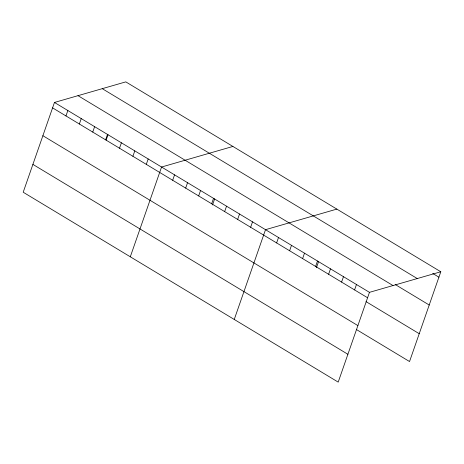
<?xml version="1.0" encoding="UTF-8"?>
<svg xmlns="http://www.w3.org/2000/svg" width="464" height="464" viewBox="0 0 464 464"><rect width="100%" height="100%" fill="white"/><g stroke="black" fill="none" stroke-linecap="round" stroke-linejoin="round"><path stroke-width="0.7" d="M440.8 271.765L125.796 81.879L54.462 102.457L23.2 192.235L338.204 382.121L369.466 292.343L440.8 271.765L409.538 361.543L356.323 329.463M65.963 115.942L67.848 110.531M79.356 124.01L81.241 118.598M92.742 132.078L94.627 126.666M105.659 139.716L107.561 134.253M106.128 140.151L108.013 134.74M119.515 148.219L121.4 142.808M132.901 156.293L134.786 150.881M146.293 164.36L148.178 158.949M130.303 256.795L161.565 167.023L232.899 146.444M172.672 180.264L174.557 174.853M185.67 188.094L187.549 182.683M198.662 195.93L200.547 190.518M211.654 203.76L213.539 198.348M212.518 204.96L214.658 198.818M224.651 211.596L226.531 206.184M237.643 219.426L239.528 214.014M250.635 227.261L252.52 221.85M234.25 319.458L265.512 229.68L336.847 209.107M276.625 242.927L278.51 237.516M289.617 250.757L291.502 245.346M302.609 258.593L304.494 253.182M315.607 266.423L317.492 261.012M316.471 267.624L318.611 261.476M328.599 274.259L330.484 268.847M341.591 282.089L343.476 276.677M354.589 289.925L356.474 284.513M432.726 273.447L438.915 277.176M102.254 88.67L417.258 278.557M395.189 284.502L429.223 305.016M78.004 95.665L393.008 285.551M54.462 102.457L369.466 292.343M52.577 107.868L367.581 297.755M366.021 301.623L419.23 333.703M42.885 135.708L357.889 325.595M32.898 164.395L347.896 354.281"/></g></svg>
